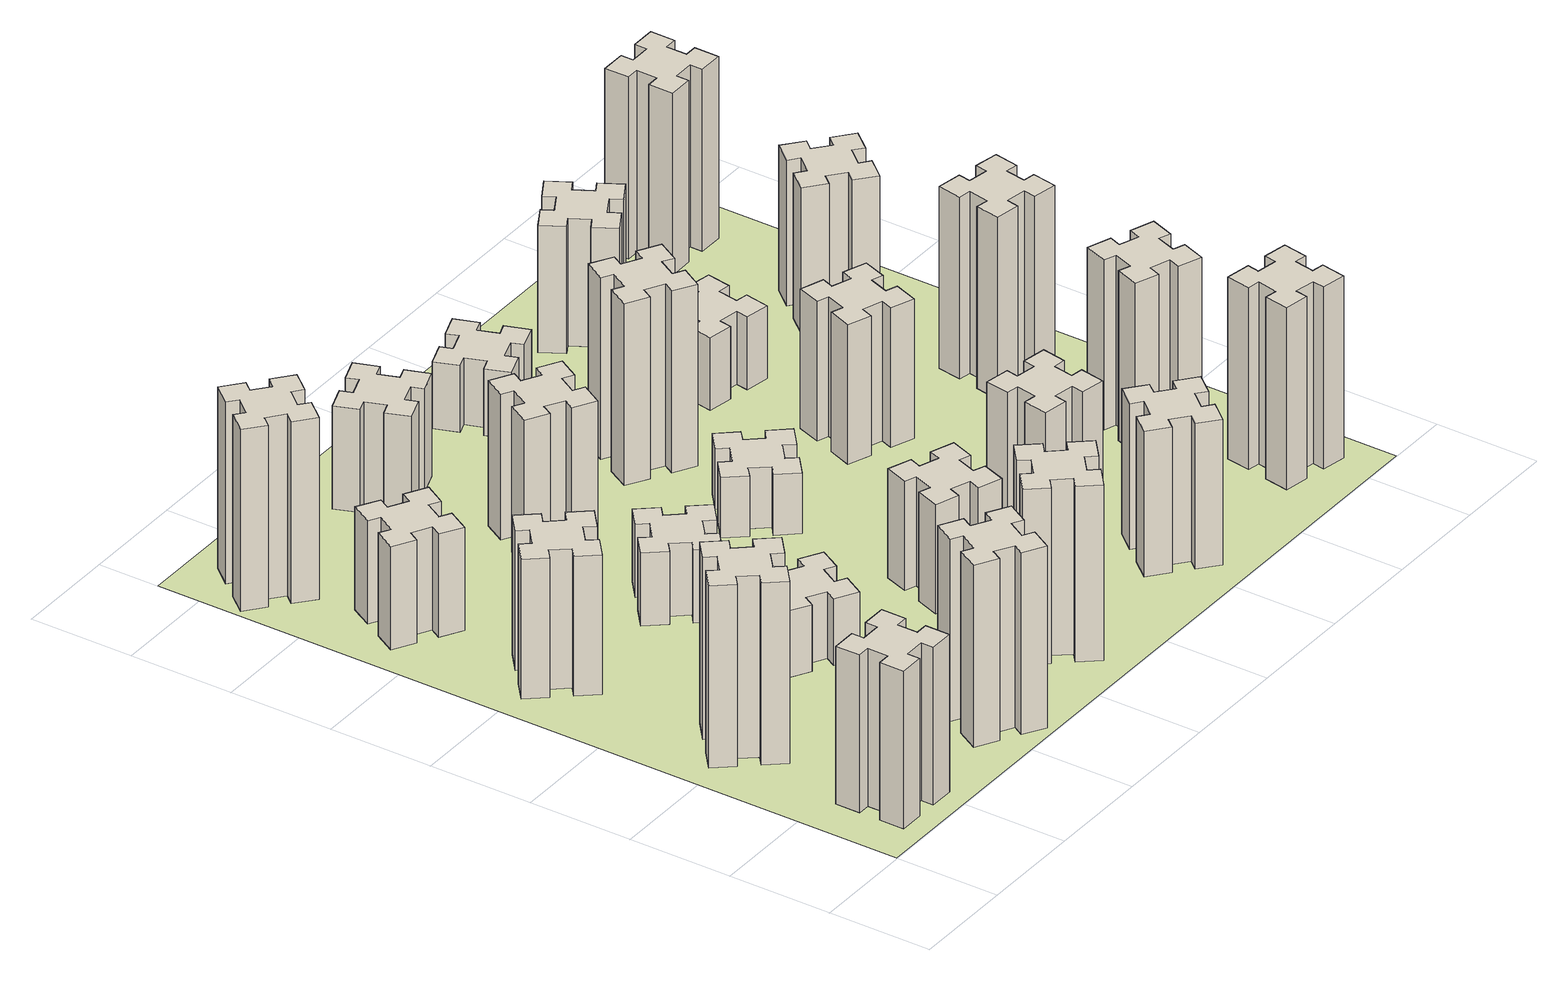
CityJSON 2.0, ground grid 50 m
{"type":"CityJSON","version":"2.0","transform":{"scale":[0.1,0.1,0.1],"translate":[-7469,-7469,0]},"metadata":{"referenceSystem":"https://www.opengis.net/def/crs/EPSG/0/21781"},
"CityObjects":{
"building1":{"type":"Building","attributes":{"class":"1000","function":"1000","usage":"1000","yearOfConstruction":2016,"roofType":"1000","measuredHeight":78,"storeysAboveGround":30,"storeysBelowGround":0},"geometry":[{"type":"Solid","lod":"1","boundaries":[[[[0,1,2,3,4,5,6,7,8,9,10,11,12,13,14,15,16,17,18,19]],[[17,16,20,21]],[[16,15,22,20]],[[15,14,23,22]],[[14,13,24,23]],[[13,12,25,24]],[[12,11,26,25]],[[11,10,27,26]],[[10,9,28,27]],[[9,8,29,28]],[[8,7,30,29]],[[7,6,31,30]],[[6,5,32,31]],[[5,4,33,32]],[[4,3,34,33]],[[3,2,35,34]],[[2,1,36,35]],[[1,0,37,36]],[[0,19,38,37]],[[19,18,39,38]],[[18,17,21,39]],[[24,25,26,27,28,29,30,31,32,33,34,35,36,37,38,39,21,20,22,23]]]]}]},
"building2":{"type":"Building","attributes":{"class":"1000","function":"1000","usage":"1000","yearOfConstruction":2016,"roofType":"1000","measuredHeight":90,"storeysAboveGround":30,"storeysBelowGround":0},"geometry":[{"type":"Solid","lod":"1","boundaries":[[[[40,41,42,43,44,45,46,47,48,49,50,51,52,53,54,55,56,57,58,59]],[[57,56,60,61]],[[56,55,62,60]],[[55,54,63,62]],[[54,53,64,63]],[[53,52,65,64]],[[52,51,66,65]],[[51,50,67,66]],[[50,49,68,67]],[[49,48,69,68]],[[48,47,70,69]],[[47,46,71,70]],[[46,45,72,71]],[[45,44,73,72]],[[44,43,74,73]],[[43,42,75,74]],[[42,41,76,75]],[[41,40,77,76]],[[40,59,78,77]],[[59,58,79,78]],[[58,57,61,79]],[[64,65,66,67,68,69,70,71,72,73,74,75,76,77,78,79,61,60,62,63]]]]}]},
"building3":{"type":"Building","attributes":{"class":"1000","function":"1000","usage":"1000","yearOfConstruction":2016,"roofType":"1000","measuredHeight":69,"storeysAboveGround":30,"storeysBelowGround":0},"geometry":[{"type":"Solid","lod":"1","boundaries":[[[[80,81,82,83,84,85,86,87,88,89,90,91,92,93,94,95,96,97,98,99]],[[97,96,100,101]],[[96,95,102,100]],[[95,94,103,102]],[[94,93,104,103]],[[93,92,105,104]],[[92,91,106,105]],[[91,90,107,106]],[[90,89,108,107]],[[89,88,109,108]],[[88,87,110,109]],[[87,86,111,110]],[[86,85,112,111]],[[85,84,113,112]],[[84,83,114,113]],[[83,82,115,114]],[[82,81,116,115]],[[81,80,117,116]],[[80,99,118,117]],[[99,98,119,118]],[[98,97,101,119]],[[104,105,106,107,108,109,110,111,112,113,114,115,116,117,118,119,101,100,102,103]]]]}]},
"building4":{"type":"Building","attributes":{"class":"1000","function":"1000","usage":"1000","yearOfConstruction":2016,"roofType":"1000","measuredHeight":51,"storeysAboveGround":30,"storeysBelowGround":0},"geometry":[{"type":"Solid","lod":"1","boundaries":[[[[120,121,122,123,124,125,126,127,128,129,130,131,132,133,134,135,136,137,138,139]],[[137,136,140,141]],[[136,135,142,140]],[[135,134,143,142]],[[134,133,144,143]],[[133,132,145,144]],[[132,131,146,145]],[[131,130,147,146]],[[130,129,148,147]],[[129,128,149,148]],[[128,127,150,149]],[[127,126,151,150]],[[126,125,152,151]],[[125,124,153,152]],[[124,123,154,153]],[[123,122,155,154]],[[122,121,156,155]],[[121,120,157,156]],[[120,139,158,157]],[[139,138,159,158]],[[138,137,141,159]],[[144,145,146,147,148,149,150,151,152,153,154,155,156,157,158,159,141,140,142,143]]]]}]},
"building5":{"type":"Building","attributes":{"class":"1000","function":"1000","usage":"1000","yearOfConstruction":2016,"roofType":"1000","measuredHeight":90,"storeysAboveGround":30,"storeysBelowGround":0},"geometry":[{"type":"Solid","lod":"1","boundaries":[[[[160,161,162,163,164,165,166,167,168,169,170,171,172,173,174,175,176,177,178,179]],[[177,176,180,181]],[[176,175,182,180]],[[175,174,183,182]],[[174,173,184,183]],[[173,172,185,184]],[[172,171,186,185]],[[171,170,187,186]],[[170,169,188,187]],[[169,168,189,188]],[[168,167,190,189]],[[167,166,191,190]],[[166,165,192,191]],[[165,164,193,192]],[[164,163,194,193]],[[163,162,195,194]],[[162,161,196,195]],[[161,160,197,196]],[[160,179,198,197]],[[179,178,199,198]],[[178,177,181,199]],[[184,185,186,187,188,189,190,191,192,193,194,195,196,197,198,199,181,180,182,183]]]]}]},
"building6":{"type":"Building","attributes":{"class":"1000","function":"1000","usage":"1000","yearOfConstruction":2016,"roofType":"1000","measuredHeight":90,"storeysAboveGround":30,"storeysBelowGround":0},"geometry":[{"type":"Solid","lod":"1","boundaries":[[[[200,201,202,203,204,205,206,207,208,209,210,211,212,213,214,215,216,217,218,219]],[[217,216,220,221]],[[216,215,222,220]],[[215,214,223,222]],[[214,213,224,223]],[[213,212,225,224]],[[212,211,226,225]],[[211,210,227,226]],[[210,209,228,227]],[[209,208,229,228]],[[208,207,230,229]],[[207,206,231,230]],[[206,205,232,231]],[[205,204,233,232]],[[204,203,234,233]],[[203,202,235,234]],[[202,201,236,235]],[[201,200,237,236]],[[200,219,238,237]],[[219,218,239,238]],[[218,217,221,239]],[[224,225,226,227,228,229,230,231,232,233,234,235,236,237,238,239,221,220,222,223]]]]}]},
"building7":{"type":"Building","attributes":{"class":"1000","function":"1000","usage":"1000","yearOfConstruction":2016,"roofType":"1000","measuredHeight":33,"storeysAboveGround":30,"storeysBelowGround":0},"geometry":[{"type":"Solid","lod":"1","boundaries":[[[[240,241,242,243,244,245,246,247,248,249,250,251,252,253,254,255,256,257,258,259]],[[257,256,260,261]],[[256,255,262,260]],[[255,254,263,262]],[[254,253,264,263]],[[253,252,265,264]],[[252,251,266,265]],[[251,250,267,266]],[[250,249,268,267]],[[249,248,269,268]],[[248,247,270,269]],[[247,246,271,270]],[[246,245,272,271]],[[245,244,273,272]],[[244,243,274,273]],[[243,242,275,274]],[[242,241,276,275]],[[241,240,277,276]],[[240,259,278,277]],[[259,258,279,278]],[[258,257,261,279]],[[264,265,266,267,268,269,270,271,272,273,274,275,276,277,278,279,261,260,262,263]]]]}]},
"building8":{"type":"Building","attributes":{"class":"1000","function":"1000","usage":"1000","yearOfConstruction":2016,"roofType":"1000","measuredHeight":36,"storeysAboveGround":30,"storeysBelowGround":0},"geometry":[{"type":"Solid","lod":"1","boundaries":[[[[280,281,282,283,284,285,286,287,288,289,290,291,292,293,294,295,296,297,298,299]],[[297,296,300,301]],[[296,295,302,300]],[[295,294,303,302]],[[294,293,304,303]],[[293,292,305,304]],[[292,291,306,305]],[[291,290,307,306]],[[290,289,308,307]],[[289,288,309,308]],[[288,287,310,309]],[[287,286,311,310]],[[286,285,312,311]],[[285,284,313,312]],[[284,283,314,313]],[[283,282,315,314]],[[282,281,316,315]],[[281,280,317,316]],[[280,299,318,317]],[[299,298,319,318]],[[298,297,301,319]],[[304,305,306,307,308,309,310,311,312,313,314,315,316,317,318,319,301,300,302,303]]]]}]},
"building9":{"type":"Building","attributes":{"class":"1000","function":"1000","usage":"1000","yearOfConstruction":2016,"roofType":"1000","measuredHeight":87,"storeysAboveGround":30,"storeysBelowGround":0},"geometry":[{"type":"Solid","lod":"1","boundaries":[[[[320,321,322,323,324,325,326,327,328,329,330,331,332,333,334,335,336,337,338,339]],[[337,336,340,341]],[[336,335,342,340]],[[335,334,343,342]],[[334,333,344,343]],[[333,332,345,344]],[[332,331,346,345]],[[331,330,347,346]],[[330,329,348,347]],[[329,328,349,348]],[[328,327,350,349]],[[327,326,351,350]],[[326,325,352,351]],[[325,324,353,352]],[[324,323,354,353]],[[323,322,355,354]],[[322,321,356,355]],[[321,320,357,356]],[[320,339,358,357]],[[339,338,359,358]],[[338,337,341,359]],[[344,345,346,347,348,349,350,351,352,353,354,355,356,357,358,359,341,340,342,343]]]]}]},
"building10":{"type":"Building","attributes":{"class":"1000","function":"1000","usage":"1000","yearOfConstruction":2016,"roofType":"1000","measuredHeight":72,"storeysAboveGround":30,"storeysBelowGround":0},"geometry":[{"type":"Solid","lod":"1","boundaries":[[[[360,361,362,363,364,365,366,367,368,369,370,371,372,373,374,375,376,377,378,379]],[[377,376,380,381]],[[376,375,382,380]],[[375,374,383,382]],[[374,373,384,383]],[[373,372,385,384]],[[372,371,386,385]],[[371,370,387,386]],[[370,369,388,387]],[[369,368,389,388]],[[368,367,390,389]],[[367,366,391,390]],[[366,365,392,391]],[[365,364,393,392]],[[364,363,394,393]],[[363,362,395,394]],[[362,361,396,395]],[[361,360,397,396]],[[360,379,398,397]],[[379,378,399,398]],[[378,377,381,399]],[[384,385,386,387,388,389,390,391,392,393,394,395,396,397,398,399,381,380,382,383]]]]}]},
"building11":{"type":"Building","attributes":{"class":"1000","function":"1000","usage":"1000","yearOfConstruction":2016,"roofType":"1000","measuredHeight":51,"storeysAboveGround":30,"storeysBelowGround":0},"geometry":[{"type":"Solid","lod":"1","boundaries":[[[[400,401,402,403,404,405,406,407,408,409,410,411,412,413,414,415,416,417,418,419]],[[417,416,420,421]],[[416,415,422,420]],[[415,414,423,422]],[[414,413,424,423]],[[413,412,425,424]],[[412,411,426,425]],[[411,410,427,426]],[[410,409,428,427]],[[409,408,429,428]],[[408,407,430,429]],[[407,406,431,430]],[[406,405,432,431]],[[405,404,433,432]],[[404,403,434,433]],[[403,402,435,434]],[[402,401,436,435]],[[401,400,437,436]],[[400,419,438,437]],[[419,418,439,438]],[[418,417,421,439]],[[424,425,426,427,428,429,430,431,432,433,434,435,436,437,438,439,421,420,422,423]]]]}]},
"building12":{"type":"Building","attributes":{"class":"1000","function":"1000","usage":"1000","yearOfConstruction":2016,"roofType":"1000","measuredHeight":54,"storeysAboveGround":30,"storeysBelowGround":0},"geometry":[{"type":"Solid","lod":"1","boundaries":[[[[440,441,442,443,444,445,446,447,448,449,450,451,452,453,454,455,456,457,458,459]],[[457,456,460,461]],[[456,455,462,460]],[[455,454,463,462]],[[454,453,464,463]],[[453,452,465,464]],[[452,451,466,465]],[[451,450,467,466]],[[450,449,468,467]],[[449,448,469,468]],[[448,447,470,469]],[[447,446,471,470]],[[446,445,472,471]],[[445,444,473,472]],[[444,443,474,473]],[[443,442,475,474]],[[442,441,476,475]],[[441,440,477,476]],[[440,459,478,477]],[[459,458,479,478]],[[458,457,461,479]],[[464,465,466,467,468,469,470,471,472,473,474,475,476,477,478,479,461,460,462,463]]]]}]},
"building13":{"type":"Building","attributes":{"class":"1000","function":"1000","usage":"1000","yearOfConstruction":2016,"roofType":"1000","measuredHeight":30,"storeysAboveGround":30,"storeysBelowGround":0},"geometry":[{"type":"Solid","lod":"1","boundaries":[[[[480,481,482,483,484,485,486,487,488,489,490,491,492,493,494,495,496,497,498,499]],[[497,496,500,501]],[[496,495,502,500]],[[495,494,503,502]],[[494,493,504,503]],[[493,492,505,504]],[[492,491,506,505]],[[491,490,507,506]],[[490,489,508,507]],[[489,488,509,508]],[[488,487,510,509]],[[487,486,511,510]],[[486,485,512,511]],[[485,484,513,512]],[[484,483,514,513]],[[483,482,515,514]],[[482,481,516,515]],[[481,480,517,516]],[[480,499,518,517]],[[499,498,519,518]],[[498,497,501,519]],[[504,505,506,507,508,509,510,511,512,513,514,515,516,517,518,519,501,500,502,503]]]]}]},
"building14":{"type":"Building","attributes":{"class":"1000","function":"1000","usage":"1000","yearOfConstruction":2016,"roofType":"1000","measuredHeight":72,"storeysAboveGround":30,"storeysBelowGround":0},"geometry":[{"type":"Solid","lod":"1","boundaries":[[[[520,521,522,523,524,525,526,527,528,529,530,531,532,533,534,535,536,537,538,539]],[[537,536,540,541]],[[536,535,542,540]],[[535,534,543,542]],[[534,533,544,543]],[[533,532,545,544]],[[532,531,546,545]],[[531,530,547,546]],[[530,529,548,547]],[[529,528,549,548]],[[528,527,550,549]],[[527,526,551,550]],[[526,525,552,551]],[[525,524,553,552]],[[524,523,554,553]],[[523,522,555,554]],[[522,521,556,555]],[[521,520,557,556]],[[520,539,558,557]],[[539,538,559,558]],[[538,537,541,559]],[[544,545,546,547,548,549,550,551,552,553,554,555,556,557,558,559,541,540,542,543]]]]}]},
"building15":{"type":"Building","attributes":{"class":"1000","function":"1000","usage":"1000","yearOfConstruction":2016,"roofType":"1000","measuredHeight":90,"storeysAboveGround":30,"storeysBelowGround":0},"geometry":[{"type":"Solid","lod":"1","boundaries":[[[[560,561,562,563,564,565,566,567,568,569,570,571,572,573,574,575,576,577,578,579]],[[577,576,580,581]],[[576,575,582,580]],[[575,574,583,582]],[[574,573,584,583]],[[573,572,585,584]],[[572,571,586,585]],[[571,570,587,586]],[[570,569,588,587]],[[569,568,589,588]],[[568,567,590,589]],[[567,566,591,590]],[[566,565,592,591]],[[565,564,593,592]],[[564,563,594,593]],[[563,562,595,594]],[[562,561,596,595]],[[561,560,597,596]],[[560,579,598,597]],[[579,578,599,598]],[[578,577,581,599]],[[584,585,586,587,588,589,590,591,592,593,594,595,596,597,598,599,581,580,582,583]]]]}]},
"building16":{"type":"Building","attributes":{"class":"1000","function":"1000","usage":"1000","yearOfConstruction":2016,"roofType":"1000","measuredHeight":33,"storeysAboveGround":30,"storeysBelowGround":0},"geometry":[{"type":"Solid","lod":"1","boundaries":[[[[600,601,602,603,604,605,606,607,608,609,610,611,612,613,614,615,616,617,618,619]],[[617,616,620,621]],[[616,615,622,620]],[[615,614,623,622]],[[614,613,624,623]],[[613,612,625,624]],[[612,611,626,625]],[[611,610,627,626]],[[610,609,628,627]],[[609,608,629,628]],[[608,607,630,629]],[[607,606,631,630]],[[606,605,632,631]],[[605,604,633,632]],[[604,603,634,633]],[[603,602,635,634]],[[602,601,636,635]],[[601,600,637,636]],[[600,619,638,637]],[[619,618,639,638]],[[618,617,621,639]],[[624,625,626,627,628,629,630,631,632,633,634,635,636,637,638,639,621,620,622,623]]]]}]},
"building17":{"type":"Building","attributes":{"class":"1000","function":"1000","usage":"1000","yearOfConstruction":2016,"roofType":"1000","measuredHeight":60,"storeysAboveGround":30,"storeysBelowGround":0},"geometry":[{"type":"Solid","lod":"1","boundaries":[[[[640,641,642,643,644,645,646,647,648,649,650,651,652,653,654,655,656,657,658,659]],[[657,656,660,661]],[[656,655,662,660]],[[655,654,663,662]],[[654,653,664,663]],[[653,652,665,664]],[[652,651,666,665]],[[651,650,667,666]],[[650,649,668,667]],[[649,648,669,668]],[[648,647,670,669]],[[647,646,671,670]],[[646,645,672,671]],[[645,644,673,672]],[[644,643,674,673]],[[643,642,675,674]],[[642,641,676,675]],[[641,640,677,676]],[[640,659,678,677]],[[659,658,679,678]],[[658,657,661,679]],[[664,665,666,667,668,669,670,671,672,673,674,675,676,677,678,679,661,660,662,663]]]]}]},
"building18":{"type":"Building","attributes":{"class":"1000","function":"1000","usage":"1000","yearOfConstruction":2016,"roofType":"1000","measuredHeight":69,"storeysAboveGround":30,"storeysBelowGround":0},"geometry":[{"type":"Solid","lod":"1","boundaries":[[[[680,681,682,683,684,685,686,687,688,689,690,691,692,693,694,695,696,697,698,699]],[[697,696,700,701]],[[696,695,702,700]],[[695,694,703,702]],[[694,693,704,703]],[[693,692,705,704]],[[692,691,706,705]],[[691,690,707,706]],[[690,689,708,707]],[[689,688,709,708]],[[688,687,710,709]],[[687,686,711,710]],[[686,685,712,711]],[[685,684,713,712]],[[684,683,714,713]],[[683,682,715,714]],[[682,681,716,715]],[[681,680,717,716]],[[680,699,718,717]],[[699,698,719,718]],[[698,697,701,719]],[[704,705,706,707,708,709,710,711,712,713,714,715,716,717,718,719,701,700,702,703]]]]}]},
"building19":{"type":"Building","attributes":{"class":"1000","function":"1000","usage":"1000","yearOfConstruction":2016,"roofType":"1000","measuredHeight":36,"storeysAboveGround":30,"storeysBelowGround":0},"geometry":[{"type":"Solid","lod":"1","boundaries":[[[[720,721,722,723,724,725,726,727,728,729,730,731,732,733,734,735,736,737,738,739]],[[737,736,740,741]],[[736,735,742,740]],[[735,734,743,742]],[[734,733,744,743]],[[733,732,745,744]],[[732,731,746,745]],[[731,730,747,746]],[[730,729,748,747]],[[729,728,749,748]],[[728,727,750,749]],[[727,726,751,750]],[[726,725,752,751]],[[725,724,753,752]],[[724,723,754,753]],[[723,722,755,754]],[[722,721,756,755]],[[721,720,757,756]],[[720,739,758,757]],[[739,738,759,758]],[[738,737,741,759]],[[744,745,746,747,748,749,750,751,752,753,754,755,756,757,758,759,741,740,742,743]]]]}]},
"building20":{"type":"Building","attributes":{"class":"1000","function":"1000","usage":"1000","yearOfConstruction":2016,"roofType":"1000","measuredHeight":90,"storeysAboveGround":30,"storeysBelowGround":0},"geometry":[{"type":"Solid","lod":"1","boundaries":[[[[760,761,762,763,764,765,766,767,768,769,770,771,772,773,774,775,776,777,778,779]],[[777,776,780,781]],[[776,775,782,780]],[[775,774,783,782]],[[774,773,784,783]],[[773,772,785,784]],[[772,771,786,785]],[[771,770,787,786]],[[770,769,788,787]],[[769,768,789,788]],[[768,767,790,789]],[[767,766,791,790]],[[766,765,792,791]],[[765,764,793,792]],[[764,763,794,793]],[[763,762,795,794]],[[762,761,796,795]],[[761,760,797,796]],[[760,779,798,797]],[[779,778,799,798]],[[778,777,781,799]],[[784,785,786,787,788,789,790,791,792,793,794,795,796,797,798,799,781,780,782,783]]]]}]},
"building21":{"type":"Building","attributes":{"class":"1000","function":"1000","usage":"1000","yearOfConstruction":2016,"roofType":"1000","measuredHeight":63,"storeysAboveGround":30,"storeysBelowGround":0},"geometry":[{"type":"Solid","lod":"1","boundaries":[[[[800,801,802,803,804,805,806,807,808,809,810,811,812,813,814,815,816,817,818,819]],[[817,816,820,821]],[[816,815,822,820]],[[815,814,823,822]],[[814,813,824,823]],[[813,812,825,824]],[[812,811,826,825]],[[811,810,827,826]],[[810,809,828,827]],[[809,808,829,828]],[[808,807,830,829]],[[807,806,831,830]],[[806,805,832,831]],[[805,804,833,832]],[[804,803,834,833]],[[803,802,835,834]],[[802,801,836,835]],[[801,800,837,836]],[[800,819,838,837]],[[819,818,839,838]],[[818,817,821,839]],[[824,825,826,827,828,829,830,831,832,833,834,835,836,837,838,839,821,820,822,823]]]]}]},
"building22":{"type":"Building","attributes":{"class":"1000","function":"1000","usage":"1000","yearOfConstruction":2016,"roofType":"1000","measuredHeight":84,"storeysAboveGround":30,"storeysBelowGround":0},"geometry":[{"type":"Solid","lod":"1","boundaries":[[[[840,841,842,843,844,845,846,847,848,849,850,851,852,853,854,855,856,857,858,859]],[[857,856,860,861]],[[856,855,862,860]],[[855,854,863,862]],[[854,853,864,863]],[[853,852,865,864]],[[852,851,866,865]],[[851,850,867,866]],[[850,849,868,867]],[[849,848,869,868]],[[848,847,870,869]],[[847,846,871,870]],[[846,845,872,871]],[[845,844,873,872]],[[844,843,874,873]],[[843,842,875,874]],[[842,841,876,875]],[[841,840,877,876]],[[840,859,878,877]],[[859,858,879,878]],[[858,857,861,879]],[[864,865,866,867,868,869,870,871,872,873,874,875,876,877,878,879,861,860,862,863]]]]}]},
"building23":{"type":"Building","attributes":{"class":"1000","function":"1000","usage":"1000","yearOfConstruction":2016,"roofType":"1000","measuredHeight":90,"storeysAboveGround":30,"storeysBelowGround":0},"geometry":[{"type":"Solid","lod":"1","boundaries":[[[[880,881,882,883,884,885,886,887,888,889,890,891,892,893,894,895,896,897,898,899]],[[897,896,900,901]],[[896,895,902,900]],[[895,894,903,902]],[[894,893,904,903]],[[893,892,905,904]],[[892,891,906,905]],[[891,890,907,906]],[[890,889,908,907]],[[889,888,909,908]],[[888,887,910,909]],[[887,886,911,910]],[[886,885,912,911]],[[885,884,913,912]],[[884,883,914,913]],[[883,882,915,914]],[[882,881,916,915]],[[881,880,917,916]],[[880,899,918,917]],[[899,898,919,918]],[[898,897,901,919]],[[904,905,906,907,908,909,910,911,912,913,914,915,916,917,918,919,901,900,902,903]]]]}]},
"building24":{"type":"Building","attributes":{"class":"1000","function":"1000","usage":"1000","yearOfConstruction":2016,"roofType":"1000","measuredHeight":72,"storeysAboveGround":30,"storeysBelowGround":0},"geometry":[{"type":"Solid","lod":"1","boundaries":[[[[920,921,922,923,924,925,926,927,928,929,930,931,932,933,934,935,936,937,938,939]],[[937,936,940,941]],[[936,935,942,940]],[[935,934,943,942]],[[934,933,944,943]],[[933,932,945,944]],[[932,931,946,945]],[[931,930,947,946]],[[930,929,948,947]],[[929,928,949,948]],[[928,927,950,949]],[[927,926,951,950]],[[926,925,952,951]],[[925,924,953,952]],[[924,923,954,953]],[[923,922,955,954]],[[922,921,956,955]],[[921,920,957,956]],[[920,939,958,957]],[[939,938,959,958]],[[938,937,941,959]],[[944,945,946,947,948,949,950,951,952,953,954,955,956,957,958,959,941,940,942,943]]]]}]},
"building25":{"type":"Building","attributes":{"class":"1000","function":"1000","usage":"1000","yearOfConstruction":2016,"roofType":"1000","measuredHeight":90,"storeysAboveGround":30,"storeysBelowGround":0},"geometry":[{"type":"Solid","lod":"1","boundaries":[[[[960,961,962,963,964,965,966,967,968,969,970,971,972,973,974,975,976,977,978,979]],[[977,976,980,981]],[[976,975,982,980]],[[975,974,983,982]],[[974,973,984,983]],[[973,972,985,984]],[[972,971,986,985]],[[971,970,987,986]],[[970,969,988,987]],[[969,968,989,988]],[[968,967,990,989]],[[967,966,991,990]],[[966,965,992,991]],[[965,964,993,992]],[[964,963,994,993]],[[963,962,995,994]],[[962,961,996,995]],[[961,960,997,996]],[[960,979,998,997]],[[979,978,999,998]],[[978,977,981,999]],[[984,985,986,987,988,989,990,991,992,993,994,995,996,997,998,999,981,980,982,983]]]]}]},
"landuse1":{"type":"LandUse","attributes":{"name":"plot1","function":"1010"},"geometry":[{"type":"MultiSurface","lod":"1","boundaries":[[[1000,1001,1002,1003]]]}]}
},
"vertices":[
[265,325,0],[265,225,0],[205,225,0],[205,105,0],[325,105,0],[325,165,0],[425,165,0],[425,105,0],[545,105,0],[545,225,0],[485,225,0],[485,325,0],[545,325,0],[545,445,0],[425,445,0],[425,385,0],[325,385,0],[325,445,0],[205,445,0],[205,325,0],[325,385,780],[325,445,780],[425,385,780],[425,445,780],[545,445,780],[545,325,780],[485,325,780],[485,225,780],[545,225,780],[545,105,780],[425,105,780],[425,165,780],[325,165,780],[325,105,780],[205,105,780],[205,225,780],[265,225,780],[265,325,780],[205,325,780],[205,445,780],
[492,1048,0],[427,1124,0],[473,1163,0],[396,1255,0],[304,1178,0],[343,1132,0],[266,1067,0],[228,1113,0],[136,1036,0],[213,944,0],[259,983,0],[323,906,0],[277,868,0],[354,776,0],[446,853,0],[408,899,0],[484,963,0],[523,917,0],[615,994,0],[538,1086,0],[484,963,900],[523,917,900],[408,899,900],[446,853,900],[354,776,900],[277,868,900],[323,906,900],[259,983,900],[213,944,900],[136,1036,900],[228,1113,900],[266,1067,900],[343,1132,900],[304,1178,900],[396,1255,900],[473,1163,900],[427,1124,900],[492,1048,900],[538,1086,900],[615,994,900],
[492,1988,0],[427,2064,0],[473,2103,0],[396,2195,0],[304,2118,0],[343,2072,0],[266,2007,0],[228,2053,0],[136,1976,0],[213,1884,0],[259,1923,0],[323,1846,0],[277,1808,0],[354,1716,0],[446,1793,0],[408,1839,0],[484,1903,0],[523,1857,0],[615,1934,0],[538,2026,0],[484,1903,690],[523,1857,690],[408,1839,690],[446,1793,690],[354,1716,690],[277,1808,690],[323,1846,690],[259,1923,690],[213,1884,690],[136,1976,690],[228,2053,690],[266,2007,690],[343,2072,690],[304,2118,690],[396,2195,690],[473,2103,690],[427,2064,690],[492,1988,690],[538,2026,690],[615,1934,690],
[446,2597,0],[496,2684,0],[548,2654,0],[608,2758,0],[504,2818,0],[474,2766,0],[387,2816,0],[417,2868,0],[313,2928,0],[253,2824,0],[305,2794,0],[255,2707,0],[203,2737,0],[143,2633,0],[247,2573,0],[277,2625,0],[364,2575,0],[334,2523,0],[438,2463,0],[498,2567,0],[364,2575,510],[334,2523,510],[277,2625,510],[247,2573,510],[143,2633,510],[203,2737,510],[255,2707,510],[305,2794,510],[253,2824,510],[313,2928,510],[417,2868,510],[387,2816,510],[474,2766,510],[504,2818,510],[608,2758,510],[548,2654,510],[496,2684,510],[446,2597,510],[498,2567,510],[438,2463,510],
[1214,346,0],[1127,396,0],[1157,448,0],[1053,508,0],[993,404,0],[1045,374,0],[995,287,0],[943,317,0],[883,213,0],[987,153,0],[1017,205,0],[1104,155,0],[1074,103,0],[1178,43,0],[1238,147,0],[1186,177,0],[1236,264,0],[1288,234,0],[1348,338,0],[1244,398,0],[1236,264,900],[1288,234,900],[1186,177,900],[1238,147,900],[1178,43,900],[1074,103,900],[1104,155,900],[1017,205,900],[987,153,900],[883,213,900],[943,317,900],[995,287,900],[1045,374,900],[993,404,900],[1053,508,900],[1157,448,900],[1127,396,900],[1214,346,900],[1244,398,900],[1348,338,900],
[384,3387,0],[308,3452,0],[346,3498,0],[254,3575,0],[177,3483,0],[223,3444,0],[159,3368,0],[113,3406,0],[36,3314,0],[128,3237,0],[166,3283,0],[243,3219,0],[204,3173,0],[296,3096,0],[373,3188,0],[327,3226,0],[392,3303,0],[438,3264,0],[515,3356,0],[423,3433,0],[392,3303,900],[438,3264,900],[327,3226,900],[373,3188,900],[296,3096,900],[204,3173,900],[243,3219,900],[166,3283,900],[128,3237,900],[36,3314,900],[113,3406,900],[159,3368,900],[223,3444,900],[177,3483,900],[254,3575,900],[346,3498,900],[308,3452,900],[384,3387,900],[423,3433,900],[515,3356,900],
[1186,1117,0],[1236,1204,0],[1288,1174,0],[1348,1278,0],[1244,1338,0],[1214,1286,0],[1127,1336,0],[1157,1388,0],[1053,1448,0],[993,1344,0],[1045,1314,0],[995,1227,0],[943,1257,0],[883,1153,0],[987,1093,0],[1017,1145,0],[1104,1095,0],[1074,1043,0],[1178,983,0],[1238,1087,0],[1104,1095,330],[1074,1043,330],[1017,1145,330],[987,1093,330],[883,1153,330],[943,1257,330],[995,1227,330],[1045,1314,330],[993,1344,330],[1053,1448,330],[1157,1388,330],[1127,1336,330],[1214,1286,330],[1244,1338,330],[1348,1278,330],[1288,1174,330],[1236,1204,330],[1186,1117,330],[1238,1087,330],[1178,983,330],
[1083,1972,0],[1006,1907,0],[968,1953,0],[876,1876,0],[953,1784,0],[999,1823,0],[1063,1746,0],[1017,1708,0],[1094,1616,0],[1186,1693,0],[1148,1739,0],[1224,1803,0],[1263,1757,0],[1355,1834,0],[1278,1926,0],[1232,1888,0],[1167,1964,0],[1213,2003,0],[1136,2095,0],[1044,2018,0],[1167,1964,360],[1213,2003,360],[1232,1888,360],[1278,1926,360],[1355,1834,360],[1263,1757,360],[1224,1803,360],[1148,1739,360],[1186,1693,360],[1094,1616,360],[1017,1708,360],[1063,1746,360],[999,1823,360],[953,1784,360],[876,1876,360],[968,1953,360],[1006,1907,360],[1083,1972,360],[1044,2018,360],[1136,2095,360],
[1639,343,0],[1703,266,0],[1657,228,0],[1734,136,0],[1826,213,0],[1788,259,0],[1864,323,0],[1903,277,0],[1995,354,0],[1918,446,0],[1872,408,0],[1807,484,0],[1853,523,0],[1776,615,0],[1684,538,0],[1723,492,0],[1646,427,0],[1608,473,0],[1516,396,0],[1593,304,0],[1646,427,870],[1608,473,870],[1723,492,870],[1684,538,870],[1776,615,870],[1853,523,870],[1807,484,870],[1872,408,870],[1918,446,870],[1995,354,870],[1903,277,870],[1864,323,870],[1788,259,870],[1826,213,870],[1734,136,870],[1657,228,870],[1703,266,870],[1639,343,870],[1593,304,870],[1516,396,870],
[1314,2666,0],[1227,2716,0],[1257,2768,0],[1153,2828,0],[1093,2724,0],[1145,2694,0],[1095,2607,0],[1043,2637,0],[983,2533,0],[1087,2473,0],[1117,2525,0],[1204,2475,0],[1174,2423,0],[1278,2363,0],[1338,2467,0],[1286,2497,0],[1336,2584,0],[1388,2554,0],[1448,2658,0],[1344,2718,0],[1336,2584,720],[1388,2554,720],[1286,2497,720],[1338,2467,720],[1278,2363,720],[1174,2423,720],[1204,2475,720],[1117,2525,720],[1087,2473,720],[983,2533,720],[1043,2637,720],[1095,2607,720],[1145,2694,720],[1093,2724,720],[1153,2828,720],[1257,2768,720],[1227,2716,720],[1314,2666,720],[1344,2718,720],[1448,2658,720],
[995,3345,0],[1029,3251,0],[973,3230,0],[1014,3117,0],[1127,3159,0],[1106,3215,0],[1200,3249,0],[1220,3193,0],[1333,3234,0],[1292,3347,0],[1236,3326,0],[1202,3420,0],[1258,3440,0],[1217,3553,0],[1104,3512,0],[1125,3456,0],[1031,3422,0],[1010,3478,0],[897,3437,0],[939,3324,0],[1031,3422,510],[1010,3478,510],[1125,3456,510],[1104,3512,510],[1217,3553,510],[1258,3440,510],[1202,3420,510],[1236,3326,510],[1292,3347,510],[1333,3234,510],[1220,3193,510],[1200,3249,510],[1106,3215,510],[1127,3159,510],[1014,3117,510],[973,3230,510],[1029,3251,510],[995,3345,510],[939,3324,510],[897,3437,510],
[1769,1100,0],[1735,1006,0],[1679,1027,0],[1637,914,0],[1750,873,0],[1771,929,0],[1865,895,0],[1844,839,0],[1957,797,0],[1998,910,0],[1942,931,0],[1976,1025,0],[2032,1004,0],[2073,1117,0],[1960,1158,0],[1940,1102,0],[1846,1136,0],[1867,1192,0],[1754,1233,0],[1713,1120,0],[1846,1136,540],[1867,1192,540],[1940,1102,540],[1960,1158,540],[2073,1117,540],[2032,1004,540],[1976,1025,540],[1942,931,540],[1998,910,540],[1957,797,540],[1844,839,540],[1865,895,540],[1771,929,540],[1750,873,540],[1637,914,540],[1679,1027,540],[1735,1006,540],[1769,1100,540],[1713,1120,540],[1754,1233,540],
[1972,1988,0],[1907,2064,0],[1953,2103,0],[1876,2195,0],[1784,2118,0],[1823,2072,0],[1746,2007,0],[1708,2053,0],[1616,1976,0],[1693,1884,0],[1739,1923,0],[1803,1846,0],[1757,1808,0],[1834,1716,0],[1926,1793,0],[1888,1839,0],[1964,1903,0],[2003,1857,0],[2095,1934,0],[2018,2026,0],[1964,1903,300],[2003,1857,300],[1888,1839,300],[1926,1793,300],[1834,1716,300],[1757,1808,300],[1803,1846,300],[1739,1923,300],[1693,1884,300],[1616,1976,300],[1708,2053,300],[1746,2007,300],[1823,2072,300],[1784,2118,300],[1876,2195,300],[1953,2103,300],[1907,2064,300],[1972,1988,300],[2018,2026,300],[2095,1934,300],
[2486,323,0],[2563,259,0],[2524,213,0],[2616,136,0],[2693,228,0],[2647,266,0],[2712,343,0],[2758,304,0],[2835,396,0],[2743,473,0],[2704,427,0],[2628,492,0],[2666,538,0],[2574,615,0],[2497,523,0],[2543,484,0],[2479,408,0],[2433,446,0],[2356,354,0],[2448,277,0],[2479,408,720],[2433,446,720],[2543,484,720],[2497,523,720],[2574,615,720],[2666,538,720],[2628,492,720],[2704,427,720],[2743,473,720],[2835,396,720],[2758,304,720],[2712,343,720],[2647,266,720],[2693,228,720],[2616,136,720],[2524,213,720],[2563,259,720],[2486,323,720],[2448,277,720],[2356,354,720],
[2026,2497,0],[2076,2584,0],[2128,2554,0],[2188,2658,0],[2084,2718,0],[2054,2666,0],[1967,2716,0],[1997,2768,0],[1893,2828,0],[1833,2724,0],[1885,2694,0],[1835,2607,0],[1783,2637,0],[1723,2533,0],[1827,2473,0],[1857,2525,0],[1944,2475,0],[1914,2423,0],[2018,2363,0],[2078,2467,0],[1944,2475,900],[1914,2423,900],[1857,2525,900],[1827,2473,900],[1723,2533,900],[1783,2637,900],[1835,2607,900],[1885,2694,900],[1833,2724,900],[1893,2828,900],[1997,2768,900],[1967,2716,900],[2054,2666,900],[2084,2718,900],[2188,2658,900],[2128,2554,900],[2076,2584,900],[2026,2497,900],[2078,2467,900],[2018,2363,900],
[1865,3456,0],[1771,3422,0],[1750,3478,0],[1637,3437,0],[1679,3324,0],[1735,3345,0],[1769,3251,0],[1713,3230,0],[1754,3117,0],[1867,3159,0],[1846,3215,0],[1940,3249,0],[1960,3193,0],[2073,3234,0],[2032,3347,0],[1976,3326,0],[1942,3420,0],[1998,3440,0],[1957,3553,0],[1844,3512,0],[1942,3420,330],[1998,3440,330],[1976,3326,330],[2032,3347,330],[2073,3234,330],[1960,3193,330],[1940,3249,330],[1846,3215,330],[1867,3159,330],[1754,3117,330],[1713,3230,330],[1769,3251,330],[1735,3345,330],[1679,3324,330],[1637,3437,330],[1750,3478,330],[1771,3422,330],[1865,3456,330],[1844,3512,330],[1957,3553,330],
[2496,1084,0],[2478,985,0],[2419,996,0],[2398,877,0],[2517,857,0],[2527,916,0],[2625,898,0],[2615,839,0],[2733,818,0],[2754,937,0],[2695,947,0],[2712,1045,0],[2771,1035,0],[2792,1153,0],[2674,1174,0],[2664,1115,0],[2565,1132,0],[2576,1191,0],[2457,1212,0],[2437,1094,0],[2565,1132,600],[2576,1191,600],[2664,1115,600],[2674,1174,600],[2792,1153,600],[2771,1035,600],[2712,1045,600],[2695,947,600],[2754,937,600],[2733,818,600],[2615,839,600],[2625,898,600],[2527,916,600],[2517,857,600],[2398,877,600],[2419,996,600],[2478,985,600],[2496,1084,600],[2437,1094,600],[2457,1212,600],
[2682,1871,0],[2716,1965,0],[2772,1944,0],[2813,2057,0],[2700,2098,0],[2680,2042,0],[2586,2076,0],[2607,2132,0],[2494,2173,0],[2453,2060,0],[2509,2040,0],[2475,1946,0],[2419,1967,0],[2377,1854,0],[2490,1813,0],[2511,1869,0],[2605,1835,0],[2584,1779,0],[2697,1737,0],[2738,1850,0],[2605,1835,690],[2584,1779,690],[2511,1869,690],[2490,1813,690],[2377,1854,690],[2419,1967,690],[2475,1946,690],[2509,2040,690],[2453,2060,690],[2494,2173,690],[2607,2132,690],[2586,2076,690],[2680,2042,690],[2700,2098,690],[2813,2057,690],[2772,1944,690],[2716,1965,690],[2682,1871,690],[2738,1850,690],[2697,1737,690],
[2664,2795,0],[2565,2812,0],[2576,2871,0],[2457,2892,0],[2437,2774,0],[2496,2764,0],[2478,2665,0],[2419,2676,0],[2398,2557,0],[2517,2537,0],[2527,2596,0],[2625,2578,0],[2615,2519,0],[2733,2498,0],[2754,2617,0],[2695,2627,0],[2712,2725,0],[2771,2715,0],[2792,2833,0],[2674,2854,0],[2712,2725,360],[2771,2715,360],[2695,2627,360],[2754,2617,360],[2733,2498,360],[2615,2519,360],[2625,2578,360],[2527,2596,360],[2517,2537,360],[2398,2557,360],[2419,2676,360],[2478,2665,360],[2496,2764,360],[2437,2774,360],[2457,2892,360],[2576,2871,360],[2565,2812,360],[2664,2795,360],[2674,2854,360],[2792,2833,360],
[3504,475,0],[3405,492,0],[3416,551,0],[3297,572,0],[3277,454,0],[3336,444,0],[3318,345,0],[3259,356,0],[3238,237,0],[3357,217,0],[3367,276,0],[3465,258,0],[3455,199,0],[3573,178,0],[3594,297,0],[3535,307,0],[3552,405,0],[3611,395,0],[3632,513,0],[3514,534,0],[3552,405,900],[3611,395,900],[3535,307,900],[3594,297,900],[3573,178,900],[3455,199,900],[3465,258,900],[3367,276,900],[3357,217,900],[3238,237,900],[3259,356,900],[3318,345,900],[3336,444,900],[3277,454,900],[3297,572,900],[3416,551,900],[3405,492,900],[3504,475,900],[3514,534,900],[3632,513,900],
[2716,3347,0],[2666,3434,0],[2718,3464,0],[2658,3568,0],[2554,3508,0],[2584,3456,0],[2497,3406,0],[2467,3458,0],[2363,3398,0],[2423,3294,0],[2475,3324,0],[2525,3237,0],[2473,3207,0],[2533,3103,0],[2637,3163,0],[2607,3215,0],[2694,3265,0],[2724,3213,0],[2828,3273,0],[2768,3377,0],[2694,3265,630],[2724,3213,630],[2607,3215,630],[2637,3163,630],[2533,3103,630],[2473,3207,630],[2525,3237,630],[2475,3324,630],[2423,3294,630],[2363,3398,630],[2467,3458,630],[2497,3406,630],[2584,3456,630],[2554,3508,630],[2658,3568,630],[2718,3464,630],[2666,3434,630],[2716,3347,630],[2768,3377,630],[2828,3273,630],
[3251,929,0],[3345,895,0],[3324,839,0],[3437,797,0],[3478,910,0],[3422,931,0],[3456,1025,0],[3512,1004,0],[3553,1117,0],[3440,1158,0],[3420,1102,0],[3326,1136,0],[3347,1192,0],[3234,1233,0],[3193,1120,0],[3249,1100,0],[3215,1006,0],[3159,1027,0],[3117,914,0],[3230,873,0],[3215,1006,840],[3159,1027,840],[3249,1100,840],[3193,1120,840],[3234,1233,840],[3347,1192,840],[3326,1136,840],[3420,1102,840],[3440,1158,840],[3553,1117,840],[3512,1004,840],[3456,1025,840],[3422,931,840],[3478,910,840],[3437,797,840],[3324,839,840],[3345,895,840],[3251,929,840],[3230,873,840],[3117,914,840],
[3267,1656,0],[3365,1638,0],[3355,1579,0],[3473,1558,0],[3494,1677,0],[3435,1687,0],[3452,1785,0],[3511,1775,0],[3532,1893,0],[3414,1914,0],[3404,1855,0],[3305,1872,0],[3316,1931,0],[3197,1952,0],[3177,1834,0],[3236,1824,0],[3218,1725,0],[3159,1736,0],[3138,1617,0],[3257,1597,0],[3218,1725,900],[3159,1736,900],[3236,1824,900],[3177,1834,900],[3197,1952,900],[3316,1931,900],[3305,1872,900],[3404,1855,900],[3414,1914,900],[3532,1893,900],[3511,1775,900],[3452,1785,900],[3435,1687,900],[3494,1677,900],[3473,1558,900],[3355,1579,900],[3365,1638,900],[3267,1656,900],[3257,1597,900],[3138,1617,900],
[3444,2647,0],[3368,2712,0],[3406,2758,0],[3314,2835,0],[3237,2743,0],[3283,2704,0],[3219,2628,0],[3173,2666,0],[3096,2574,0],[3188,2497,0],[3226,2543,0],[3303,2479,0],[3264,2433,0],[3356,2356,0],[3433,2448,0],[3387,2486,0],[3452,2563,0],[3498,2524,0],[3575,2616,0],[3483,2693,0],[3452,2563,720],[3498,2524,720],[3387,2486,720],[3433,2448,720],[3356,2356,720],[3264,2433,720],[3303,2479,720],[3226,2543,720],[3188,2497,720],[3096,2574,720],[3173,2666,720],[3219,2628,720],[3283,2704,720],[3237,2743,720],[3314,2835,720],[3406,2758,720],[3368,2712,720],[3444,2647,720],[3483,2693,720],[3575,2616,720],
[3285,3325,0],[3385,3325,0],[3385,3265,0],[3505,3265,0],[3505,3385,0],[3445,3385,0],[3445,3485,0],[3505,3485,0],[3505,3605,0],[3385,3605,0],[3385,3545,0],[3285,3545,0],[3285,3605,0],[3165,3605,0],[3165,3485,0],[3225,3485,0],[3225,3385,0],[3165,3385,0],[3165,3265,0],[3285,3265,0],[3225,3385,900],[3165,3385,900],[3225,3485,900],[3165,3485,900],[3165,3605,900],[3285,3605,900],[3285,3545,900],[3385,3545,900],[3385,3605,900],[3505,3605,900],[3505,3485,900],[3445,3485,900],[3445,3385,900],[3505,3385,900],[3505,3265,900],[3385,3265,900],[3385,3325,900],[3285,3325,900],[3285,3265,900],[3165,3265,900],
[5,3705,0],[3705,3705,0],[3705,5,0],[5,5,0]
]}
